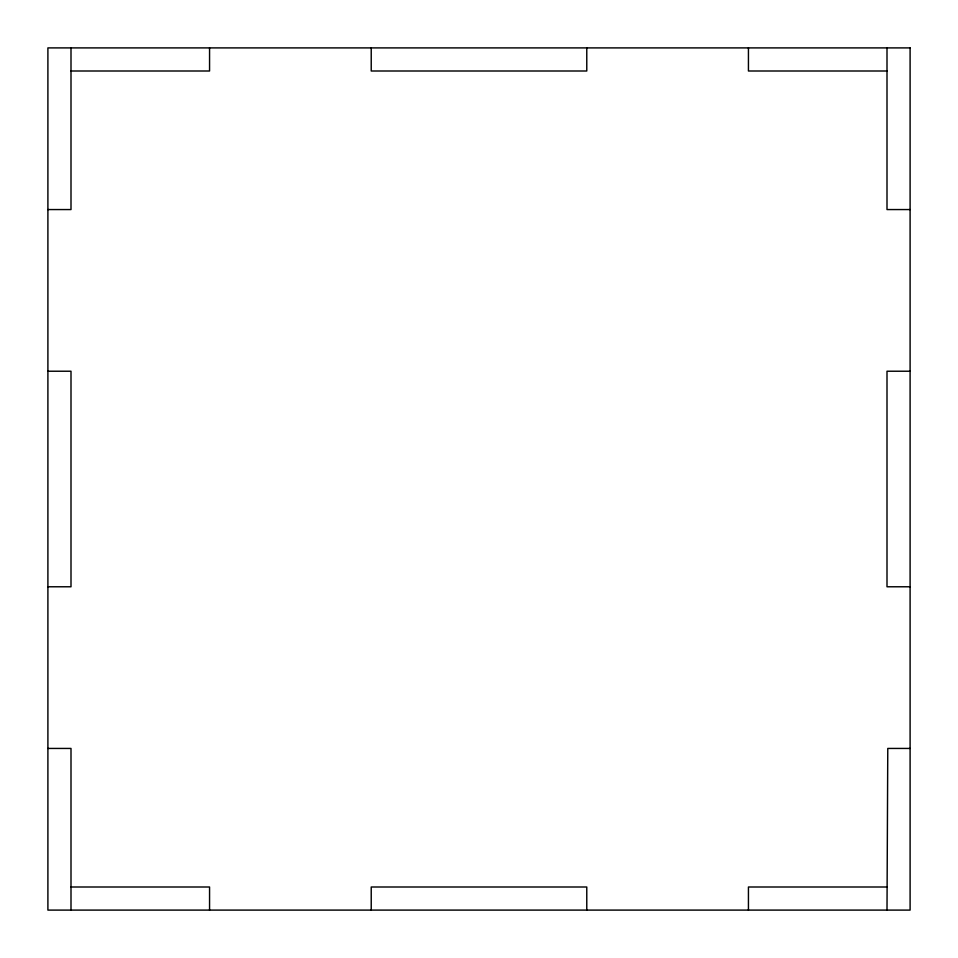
<?xml version="1.0" encoding="UTF-8"?>
<svg xmlns="http://www.w3.org/2000/svg" width="958" height="958" viewBox="0 0 958 958"><rect width="100%" height="100%" fill="white"/><g stroke="black" fill="none" stroke-linecap="round" stroke-linejoin="round"><path stroke-width="1.44" d="M71 71L209.562 71L209.562 47.9M887 71L748.438 71L748.438 47.9M47.9 209.562L71 209.562L71 47.9M910.1 209.562L887 209.562L887 47.9M47.9 371.225L71 371.225L71 586.775L47.9 586.775M910.1 371.225L887 371.225L887 586.775L910.1 586.775M47.9 748.438L71 748.438L71 910.1M910.1 748.438L887.779 748.438L887 910.1M71 887L209.562 887L209.562 910.1M887 887L748.438 887L748.438 910.1M586.775 47.9L586.775 71L371.225 71L371.225 47.9M586.775 910.1L586.775 887L371.225 887L371.225 910.1M910.1 47.9L47.9 47.9L47.9 910.1L910.1 910.1L910.1 47.9"/></g></svg>
